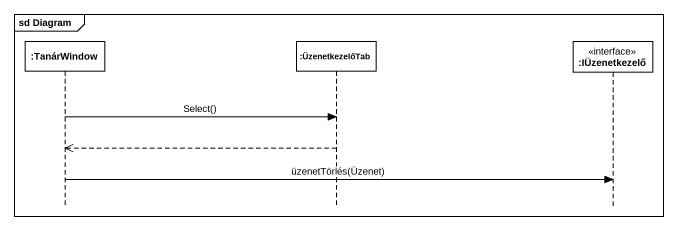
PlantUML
@startuml
mainframe sd Diagram
hide footbox
participant ":TanárWindow" as TanárWindow
participant ":ÜzenetkezelőTab" as ÜzenetkezelőTab
participant ":IÜzenetkezelő" as IÜzenetkezelő <<interface>>

TanárWindow -> ÜzenetkezelőTab : Select()
ÜzenetkezelőTab -->> TanárWindow
TanárWindow -> IÜzenetkezelő : üzenetTörlés(Üzenet)
@enduml
